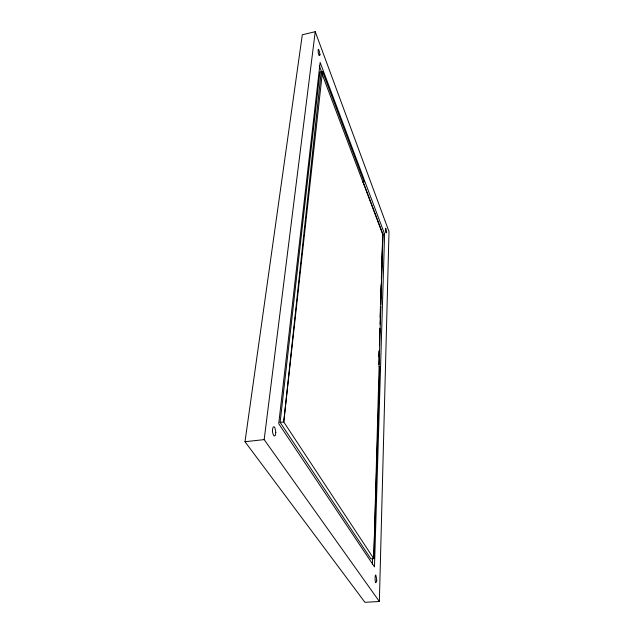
<?xml version="1.0" encoding="UTF-8"?>
<svg xmlns="http://www.w3.org/2000/svg" width="634" height="634" viewBox="0 0 634 634"><rect width="100%" height="100%" fill="white"/><g stroke="black" fill="none" stroke-linecap="round" stroke-linejoin="round"><path stroke-width="0.95" d="M379.362 601.5L389.007 231.632L315.233 31.7L302.307 34.767L244.993 441.716L364.915 602.3L379.362 601.5L264.172 439.616L315.233 31.7M321.898 73.544L382.77 234.501L373.759 558.641L370.866 558.839L280.109 422.355L319.908 71.991L322.5 71.412L364.154 181.99L362.997 182.212M384.608 234.057L374.48 566.899L278.73 423.718L320.138 62.441L384.608 234.057L382.976 234.334L380.733 304.431M378.823 356.847L379.013 350.927M379.465 337.114L379.75 328.238M380.099 317.38L380.448 306.531M380.701 298.638L381.145 284.825M381.335 278.905L382.77 234.501M372.412 564.086L372.602 558.158M378.799 364.653L379.243 350.832M379.433 344.912L379.94 329.117M380.099 324.18L380.669 306.404M321.2 71.697L283.747 421.935L373.759 558.641L379.75 366.555L379.013 366.65M322.5 71.412L283.747 421.935L280.109 422.355M244.993 441.716L264.172 439.616M319.235 65.643L321.676 72.102M363.123 181.792L382.976 234.334M320.004 54.714C317.872 59.564 317.238 40.433 320.004 54.714M275.806 432.57L275.275 435.463L274.086 435.978C272.24 433.505 271.851 429.543 273.373 426.833L274.213 426.825L275.029 428.037L275.806 432.57M376.754 580.348C374.401 590.325 374.734 564.411 376.754 580.348M386.645 232.575C384.814 235.285 385.242 221.472 386.645 232.575"/></g></svg>
